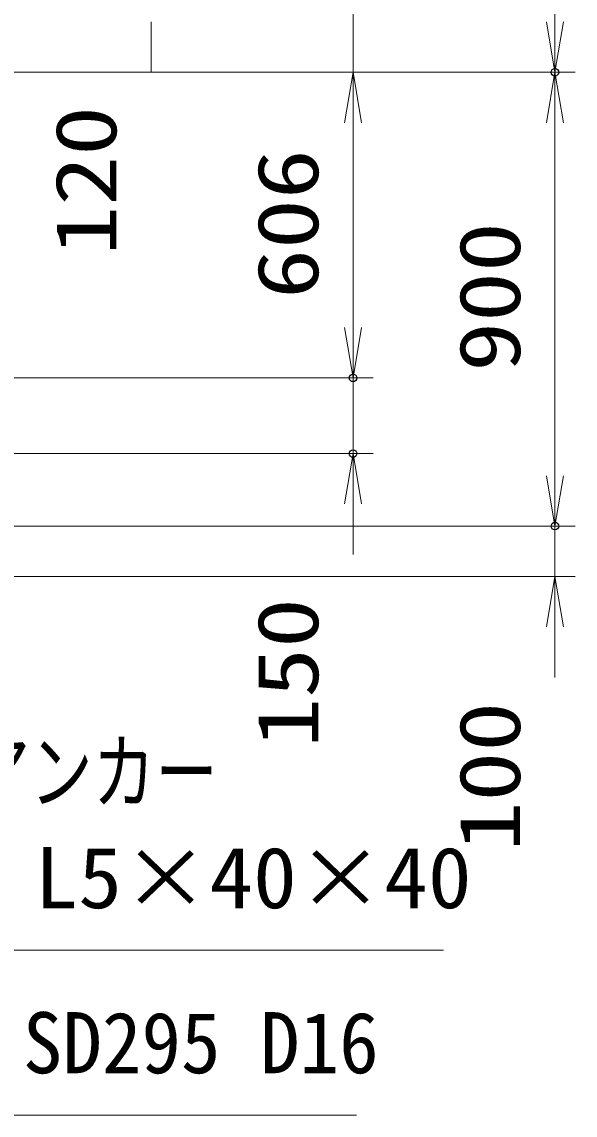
# Model space of a CAD drawing. Units: millimetres at full size. Extents: x -11880 to 11880, y -8400 to 8400.
# Drawn here: x 5432 to 6528, y -2813 to -645 of the extents above; entities that cross this region are included whole.
import ezdxf
from ezdxf.enums import TextEntityAlignment as Align

# ---------------------------------------------------------------- set-up
doc = ezdxf.new("R2010")
doc.units = ezdxf.units.MM
doc.header["$LTSCALE"] = 30
doc.header["$PDMODE"] = 32
doc.header["$PDSIZE"] = 15
doc.layers.add('0-2_0', color=7, linetype='Continuous', lineweight=18)
doc.layers.add('0-3_寸法線', color=4, linetype='Continuous', lineweight=18)
doc.layers.add('0-4_Defpoints', color=7, linetype='Continuous')
doc.styles.add('ＭＳ ゴシック', font='')
doc.styles.get('ＭＳ ゴシック').set_extended_font_data('MS Gothic')

# ---------------------------------------------------------------- blocks, each defined once
blk = doc.blocks.new('_Open')
at = {"layer": '0-2_0', "color": 4}
blk.add_line((-30, 5), (0, 0), dxfattribs=at)
blk.add_lwpolyline([(-30, -5), (0, 0), (-30, 0)], dxfattribs=at)
blk = doc.blocks.new('S43')
at = {"layer": '0-3_寸法線'}
for points in [[(11260742.3, 87742134.2), (11217086.3, 87742134.2), (11197605.9, 87790479.6), (11196484.6, 87793262.2)], [(11198069.6, 87790666.5), (11196484.6, 87793262.2), (11197142.1, 87790292.7)]]:
    blk.add_lwpolyline(points, dxfattribs=at)
at = {"layer": '0-3_寸法線', "color": 254, "style": 'ＭＳ ゴシック'}
for s, width, p in [('ベースアンカー', 0.75, (11221286.3, 87749834.7)), ('SS400 L5×40×40', 1.05, (11220854.3, 87743534.7))]:
    blk.add_text(s, height=3637, dxfattribs=dict(at, width=width)).set_placement(p, align=Align.BOTTOM_LEFT)
blk = doc.blocks.new('S44')
at = {"layer": '0-3_寸法線'}
for points in [[(11255581.3, 87732314.9), (11211493.3, 87732314.9), (11196384.8, 87768995.1), (11195242.2, 87771769)], [(11196847.1, 87769185.6), (11195242.2, 87771769), (11195922.5, 87768804.7)]]:
    blk.add_lwpolyline(points, dxfattribs=at)
at = {"layer": '0-3_寸法線', "color": 254, "style": 'ＭＳ ゴシック', "width": 0.95}
blk.add_text('異形丸鋼 SD295 D16', height=3637, dxfattribs=at).set_placement((11214541.3, 87733715.4), align=Align.BOTTOM_LEFT)

msp = doc.modelspace()

# ---------------------------------------------------------------- linework, layer by layer
at = {"layer": '0-3_寸法線'}
for p, q in [((6487.76, -744.58), (6487.76, 655.42)), ((6087.76, -744.58), (6087.76, -544.58)), ((5687.76, -644.58), (5687.76, -744.58)), ((4430.54, -744.58), (6127.76, -744.58)), ((4430.54, -744.58), (6127.76, -744.58)), ((4430.54, -744.58), (6527.76, -744.58)), ((4530.54, -744.58), (6527.76, -744.58)), ((6087.76, -744.58), (6087.76, -1350.58)), ((6487.76, -1644.58), (6487.76, -744.58)), ((6087.76, -844.58), (6087.76, -944.58)), ((6087.76, -1250.58), (6087.76, -1150.58)), ((4180.54, -1350.58), (6127.76, -1350.58)), ((4180.54, -1350.58), (6127.76, -1350.58)), ((6087.76, -1350.58), (6087.76, -1500.58)), ((6487.76, -1544.58), (6487.76, -1444.58)), ((4180.54, -1500.58), (6127.76, -1500.58)), ((6087.76, -1600.58), (6087.76, -1700.58)), ((4580.54, -1644.58), (6527.76, -1644.58)), ((4580.54, -1644.58), (6527.76, -1644.58)), ((6487.76, -1744.58), (6487.76, -1644.58)), ((4580.54, -1744.58), (6527.76, -1744.58)), ((6487.76, -1844.58), (6487.76, -1944.58))]:
    msp.add_line(p, q, dxfattribs=at)
at = {"layer": '0-4_Defpoints'}
for p in [(6487.76, -744.58), (6087.76, -1350.58), (6087.76, -1500.58), (6487.76, -1644.58)]:
    msp.add_point(p, dxfattribs=at)

# ---------------------------------------------------------------- block references
at = {"layer": '0-3_寸法線', "xscale": 3.333333, "yscale": 3.333333}
for p, rotation in [((6487.76, -744.58), 270), ((6087.76, -744.58), 90), ((6087.76, -744.58), 90), ((6487.76, -744.58), 90), ((6087.76, -1350.58), 270), ((6087.76, -1350.58), 270), ((6087.76, -1500.58), 90), ((6487.76, -1644.58), 270), ((6487.76, -1644.58), 270), ((6487.76, -1744.58), 90)]:
    msp.add_blockref('_Open', p, dxfattribs=dict(at, rotation=rotation))
at = {"layer": '0-3_寸法線', "xscale": 0.03333333, "yscale": 0.03333333}
for name in ['S43', 'S44']:
    msp.add_blockref(name, (-369091.3, -2927222.78), dxfattribs=at)

# ---------------------------------------------------------------- texts
at = {"layer": '0-3_寸法線', "color": 254, "style": 'ＭＳ ゴシック', "width": 1.2}
for s, p in [('120', (5655.08, -1108.13)), ('606', (6055.08, -1193.98)), ('900', (6455.08, -1338.58)), ('150', (6055.08, -2084.07)), ('100', (6455.08, -2289.77))]:
    msp.add_text(s, height=121.2, rotation=90, dxfattribs=at).set_placement(p, align=Align.BOTTOM_LEFT)

doc.saveas('drawing.dxf')
